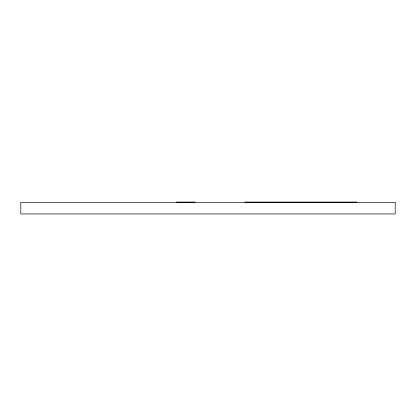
<?xml version="1.0" encoding="UTF-8"?>
<svg xmlns="http://www.w3.org/2000/svg" width="416" height="416" viewBox="0 0 416 416"><rect width="100%" height="100%" fill="white"/><g stroke="black" fill="none" stroke-linecap="round" stroke-linejoin="round"><path stroke-width="0.62" d="M176.415 202.067L195.187 202.067M244.769 202.067L356.99 202.067M395.2 202.571L20.8 202.571L20.8 213.933L395.2 213.933L395.2 202.571"/></g></svg>
